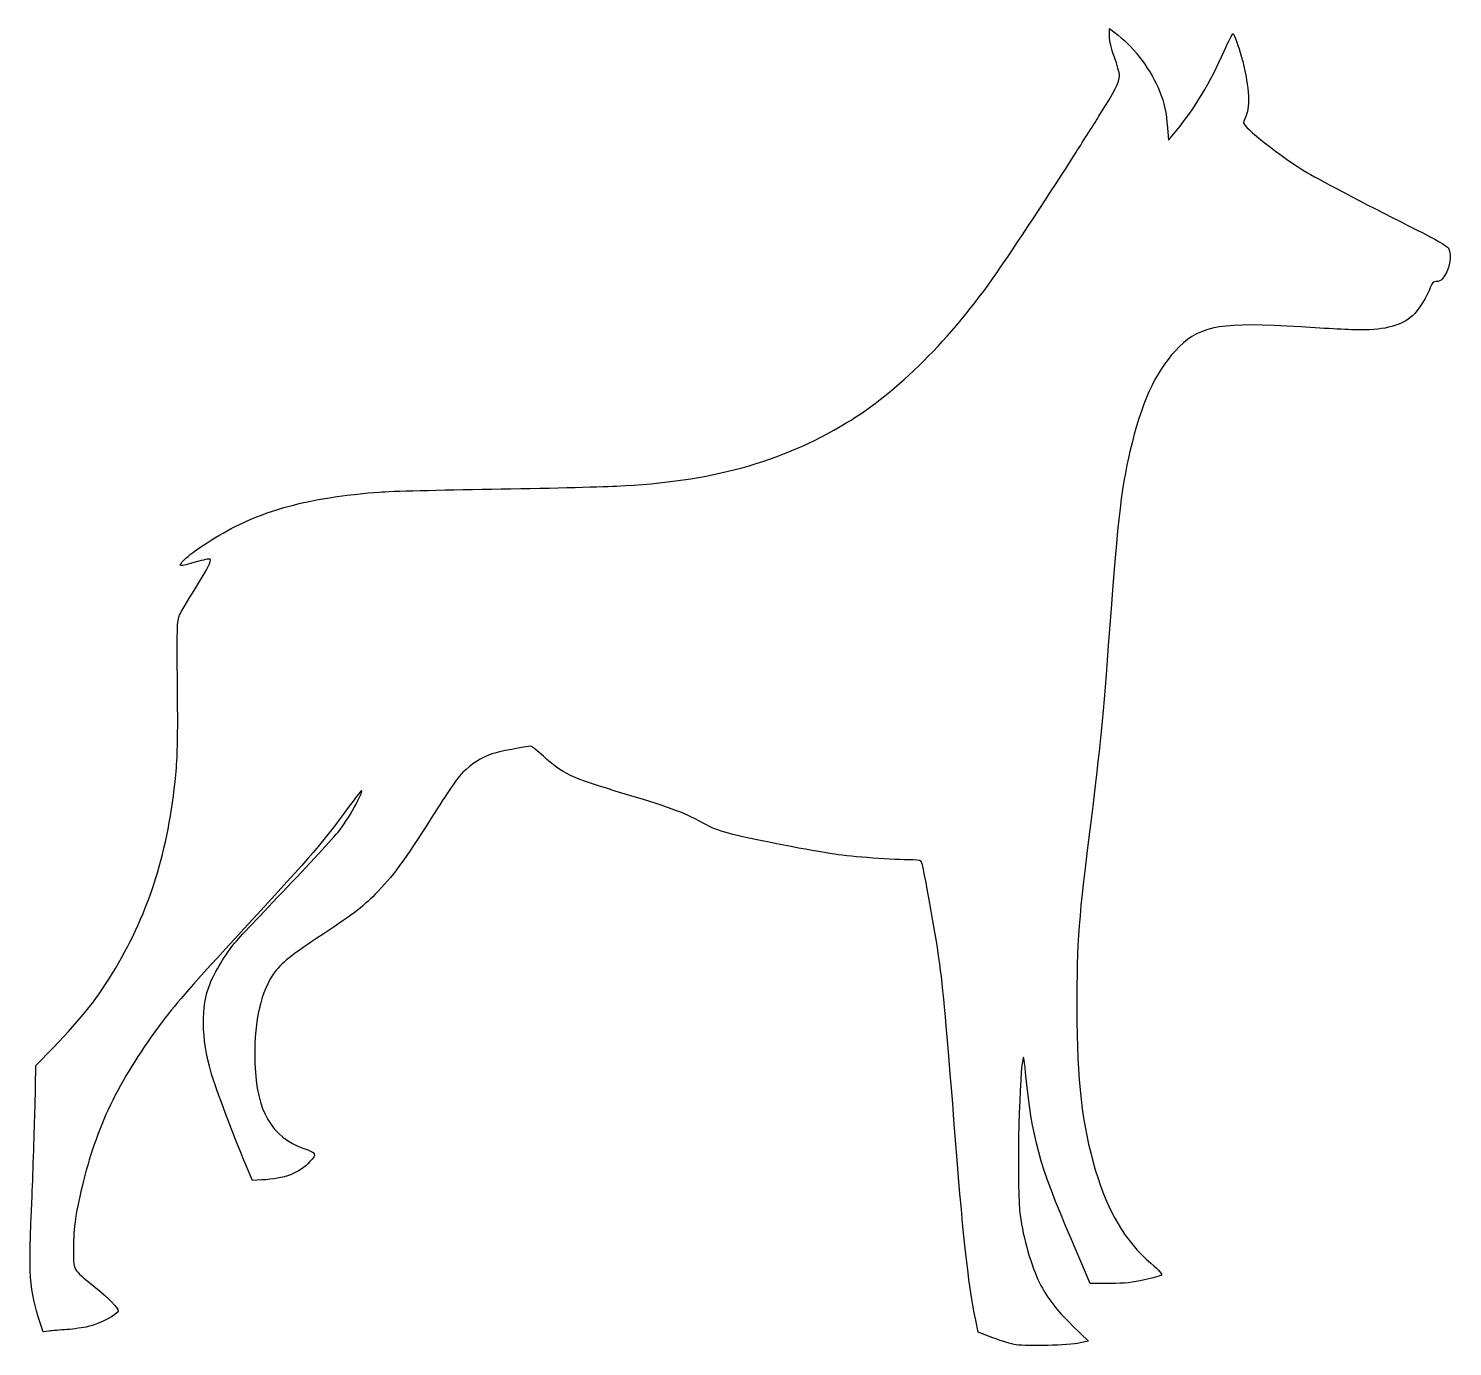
# Model space of a CAD drawing. Header units: centimetres. Extents: x -17.7 to 17.7, y -16.4 to 16.4.
import ezdxf

# ---------------------------------------------------------------- set-up
doc = ezdxf.new("R2010")
doc.units = ezdxf.units.CM
doc.header["$MEASUREMENT"] = 0
doc.layers.add('Layer 1', color=7, linetype='Continuous')

msp = doc.modelspace()

# ---------------------------------------------------------------- linework, layer by layer
at = {"layer": 'Layer 1'}
msp.add_open_spline([(9.17222, 16.16428), (9.17222, 16.03375), (9.21103, 15.87147), (9.29569, 15.64217), (9.29569, 15.64217), (9.36272, 15.45873), (9.41916, 15.25059), (9.41916, 15.18003), (9.41916, 15.18003), (9.41916, 15.03186), (9.29216, 14.78139), (8.93585, 14.21695), (8.93585, 14.21695), (8.80179, 14.00176), (8.53368, 13.58195), (8.34318, 13.28209), (8.34318, 13.28209), (7.76815, 12.37898), (6.74862, 10.82676), (6.37468, 10.29053), (6.37468, 10.29053), (5.22815, 8.64659), (3.90876, 7.3272), (2.63524, 6.56167), (2.63524, 6.56167), (0.99835, 5.57742), (-0.71615, 5.10823), (-3.06918, 4.99534), (-3.06918, 4.99534), (-3.50662, 4.97417), (-4.90362, 4.9389), (-6.17362, 4.92126), (-6.17362, 4.92126), (-7.44362, 4.90009), (-8.69951, 4.86834), (-8.96056, 4.84718), (-8.96056, 4.84718), (-10.46339, 4.73076), (-11.5182, 4.48735), (-12.45306, 4.03579), (-12.45306, 4.03579), (-12.95048, 3.7959), (-13.59959, 3.3761), (-13.81125, 3.1609), (-13.81125, 3.1609), (-13.98058, 2.98451), (-13.94883, 2.98098), (-13.51139, 3.11151), (-13.51139, 3.11151), (-13.335, 3.1609), (-13.18331, 3.19265), (-13.1692, 3.17854), (-13.1692, 3.17854), (-13.12687, 3.13621), (-13.20801, 2.97746), (-13.53962, 2.44476), (-13.53962, 2.44476), (-13.71954, 2.16254), (-13.8924, 1.86973), (-13.92415, 1.79565), (-13.92415, 1.79565), (-13.98765, 1.64043), (-13.99118, 1.54871), (-13.97354, -0.37041), (-13.97354, -0.37041), (-13.96648, -1.29116), (-13.97707, -1.7286), (-14.0194, -2.16958), (-14.0194, -2.16958), (-14.20284, -4.06047), (-14.67204, -5.55977), (-15.51871, -6.98147), (-15.51871, -6.98147), (-15.95615, -7.71172), (-16.3301, -8.18797), (-17.06035, -8.94291), (-17.06035, -8.94291), (-17.06035, -8.94291), (-17.49427, -9.38741), (-17.49427, -9.38741), (-17.49427, -9.38741), (-17.49427, -9.38741), (-17.51544, -10.4281), (-17.51544, -10.4281), (-17.51544, -10.4281), (-17.52955, -10.99607), (-17.5613, -11.98738), (-17.58952, -12.62943), (-17.58952, -12.62943), (-17.67771, -14.67201), (-17.66008, -14.92601), (-17.38491, -15.77974), (-17.38491, -15.77974), (-17.38491, -15.77974), (-17.31435, -16.00199), (-17.31435, -16.00199), (-17.31435, -16.00199), (-17.31435, -16.00199), (-17.16971, -15.98435), (-17.16971, -15.98435), (-17.16971, -15.98435), (-17.08857, -15.97377), (-16.88749, -15.95613), (-16.72168, -15.94554), (-16.72168, -15.94554), (-16.55587, -15.93143), (-16.31951, -15.89968), (-16.19251, -15.87146), (-16.19251, -15.87146), (-15.93145, -15.81149), (-15.45168, -15.56454), (-15.45168, -15.48693), (-15.45168, -15.48693), (-15.45168, -15.40579), (-15.68099, -15.16943), (-16.0514, -14.86957), (-16.0514, -14.86957), (-16.59468, -14.42507), (-16.56293, -14.48504), (-16.56293, -13.94176), (-16.56293, -13.94176), (-16.5594, -13.41965), (-16.49943, -12.99632), (-16.31246, -12.25548), (-16.31246, -12.25548), (-15.95968, -10.82673), (-15.37054, -9.64492), (-14.35454, -8.3079), (-14.35454, -8.3079), (-13.94179, -7.76462), (-13.68426, -7.46829), (-12.31901, -5.98662), (-12.31901, -5.98662), (-10.54807, -4.06398), (-10.36815, -3.85231), (-9.77901, -3.04445), (-9.77901, -3.04445), (-9.59909, -2.79751), (-9.43329, -2.58584), (-9.41565, -2.57173), (-9.41565, -2.57173), (-9.31334, -2.50823), (-9.68376, -3.19615), (-9.93423, -3.52776), (-9.93423, -3.52776), (-10.0189, -3.64418), (-10.61156, -4.28976), (-11.25362, -4.96004), (-11.25362, -4.96004), (-11.89215, -5.63385), (-12.48129, -6.25826), (-12.5589, -6.35351), (-12.5589, -6.35351), (-12.76704, -6.60045), (-13.05984, -7.08729), (-13.16921, -7.3554), (-13.16921, -7.3554), (-13.39852, -7.93748), (-13.38793, -8.69948), (-13.13746, -9.57084), (-13.13746, -9.57084), (-13.0281, -9.94831), (-12.5589, -11.2042), (-12.30138, -11.8004), (-12.30138, -11.8004), (-12.30138, -11.8004), (-12.11441, -12.24137), (-12.11441, -12.24137), (-12.11441, -12.24137), (-12.11441, -12.24137), (-11.8851, -12.23079), (-11.8851, -12.23079), (-11.8851, -12.23079), (-11.31713, -12.20257), (-10.95377, -12.06498), (-10.68566, -11.77571), (-10.68566, -11.77571), (-10.5128, -11.58874), (-10.52691, -11.56052), (-10.84088, -11.44763), (-10.84088, -11.44763), (-11.64169, -11.16188), (-12.00857, -10.52688), (-12.05444, -9.34155), (-12.05444, -9.34155), (-12.08972, -8.42786), (-11.94155, -7.66233), (-11.62405, -7.16138), (-11.62405, -7.16138), (-11.46177, -6.90032), (-11.20424, -6.68513), (-10.5128, -6.23005), (-10.5128, -6.23005), (-9.63791, -5.65502), (-9.40508, -5.47863), (-9.06641, -5.13644), (-9.06641, -5.13644), (-8.62897, -4.699), (-8.35027, -4.31447), (-7.67294, -3.24555), (-7.67294, -3.24555), (-7.2743, -2.61055), (-7.01325, -2.23661), (-6.88625, -2.10961), (-6.88625, -2.10961), (-6.68517, -1.91205), (-6.42411, -1.74625), (-6.17011, -1.65453), (-6.17011, -1.65453), (-6.029, -1.60514), (-5.31639, -1.46403), (-5.19997, -1.46403), (-5.19997, -1.46403), (-5.17528, -1.46403), (-5.03416, -1.57692), (-4.886, -1.71097), (-4.886, -1.71097), (-4.40975, -2.15547), (-4.24042, -2.23308), (-2.85753, -2.64936), (-2.85753, -2.64936), (-1.59459, -3.03389), (-1.38292, -3.1115), (-0.83964, -3.41842), (-0.83964, -3.41842), (-0.68442, -3.50309), (-0.4657, -3.58423), (-0.187, -3.65125), (-0.187, -3.65125), (0.40214, -3.79589), (1.76386, -4.06047), (2.34594, -4.14514), (2.34594, -4.14514), (2.78338, -4.21217), (3.78527, -4.28272), (4.2968, -4.28625), (4.2968, -4.28625), (4.45555, -4.28625), (4.4873, -4.29683), (4.51199, -4.36386), (4.51199, -4.36386), (4.55785, -4.48733), (4.85771, -6.14186), (4.93532, -6.72042), (4.93532, -6.72042), (5.04468, -7.493), (5.13288, -8.4702), (5.30926, -10.74209), (5.30926, -10.74209), (5.52798, -13.57137), (5.65498, -14.74612), (5.84901, -15.71273), (5.84901, -15.71273), (5.84901, -15.71273), (5.90898, -16.01259), (5.90898, -16.01259), (5.90898, -16.01259), (5.90898, -16.01259), (6.27587, -16.15017), (6.27587, -16.15017), (6.27587, -16.15017), (6.47695, -16.22425), (6.74154, -16.30186), (6.85795, -16.32303), (6.85795, -16.32303), (7.11548, -16.36536), (8.14912, -16.33714), (8.44192, -16.27717), (8.44192, -16.27717), (8.44192, -16.27717), (8.64653, -16.23484), (8.64653, -16.23484), (8.64653, -16.23484), (8.64653, -16.23484), (8.24789, -15.84326), (8.24789, -15.84326), (8.24789, -15.84326), (7.85983, -15.46226), (7.61642, -15.14476), (7.43297, -14.7814), (7.43297, -14.7814), (7.23541, -14.38629), (7.0308, -13.67721), (6.94966, -13.10571), (6.94966, -13.10571), (6.86852, -12.54479), (6.91791, -9.80724), (7.01669, -9.24985), (7.01669, -9.24985), (7.03786, -9.12285), (7.04844, -9.16871), (7.08725, -9.56029), (7.08725, -9.56029), (7.24953, -11.20776), (7.41533, -11.81101), (8.22672, -13.71248), (8.22672, -13.71248), (8.22672, -13.71248), (8.69239, -14.79904), (8.69239, -14.79904), (8.69239, -14.79904), (8.69239, -14.79904), (9.17922, -14.79904), (9.17922, -14.79904), (9.17922, -14.79904), (9.57433, -14.79904), (9.73661, -14.7814), (10.04, -14.71085), (10.04, -14.71085), (10.24461, -14.66146), (10.43511, -14.61207), (10.45981, -14.59443), (10.45981, -14.59443), (10.49509, -14.57679), (10.41748, -14.49212), (10.19523, -14.2981), (10.19523, -14.2981), (9.56376, -13.75129), (9.12984, -13.01752), (8.8194, -11.97682), (8.8194, -11.97682), (8.48779, -10.85146), (8.36079, -9.77549), (8.36079, -7.99043), (8.36079, -7.99043), (8.36079, -6.25829), (8.3996, -5.76793), (8.71357, -3.28085), (8.71357, -3.28085), (8.93935, -1.47463), (9.00285, -0.83257), (9.17218, 1.44637), (9.17218, 1.44637), (9.38032, 4.26859), (9.47557, 5.05881), (9.7331, 6.07129), (9.7331, 6.07129), (10.02238, 7.21782), (10.37163, 7.93043), (10.90785, 8.45607), (10.90785, 8.45607), (11.44054, 8.98171), (11.99441, 9.0699), (13.9241, 8.94643), (13.9241, 8.94643), (14.54852, 8.9041), (15.21527, 8.87235), (15.40577, 8.87235), (15.40577, 8.87235), (16.03371, 8.87235), (16.41824, 8.97818), (16.69694, 9.22513), (16.69694, 9.22513), (16.83805, 9.3486), (17.07088, 9.71902), (17.1485, 9.94127), (17.1485, 9.94127), (17.18731, 10.0471), (17.212, 10.0718), (17.28608, 10.0718), (17.28608, 10.0718), (17.339, 10.0718), (17.40602, 10.10002), (17.43425, 10.1353), (17.43425, 10.1353), (17.61064, 10.33286), (17.69178, 10.74208), (17.58947, 10.90083), (17.58947, 10.90083), (17.55066, 10.9608), (17.28608, 11.1125), (16.79572, 11.35944), (16.79572, 11.35944), (15.76208, 11.8745), (14.42858, 12.573), (14.09344, 12.77055), (14.09344, 12.77055), (13.44786, 13.15508), (12.47066, 13.92061), (12.49888, 14.01938), (12.49888, 14.01938), (12.50946, 14.05113), (12.54827, 14.14991), (12.58002, 14.24163), (12.58002, 14.24163), (12.6788, 14.49563), (12.60824, 15.16238), (12.41774, 15.75857), (12.41774, 15.75857), (12.34013, 16.00551), (12.26252, 16.21365), (12.24488, 16.22424), (12.24488, 16.22424), (12.22724, 16.23482), (12.12494, 16.0408), (12.0191, 15.79385), (12.0191, 15.79385), (11.67691, 15.01421), (11.28532, 14.36157), (10.84082, 13.82888), (10.84082, 13.82888), (10.84082, 13.82888), (10.63621, 13.58194), (10.63621, 13.58194), (10.63621, 13.58194), (10.63621, 13.58194), (10.61152, 13.88886), (10.61152, 13.88886), (10.61152, 13.88886), (10.5833, 14.28044), (10.53744, 14.49917), (10.41749, 14.7955), (10.41749, 14.7955), (10.21641, 15.29644), (9.7966, 15.86794), (9.38738, 16.18544), (9.38738, 16.18544), (9.38738, 16.18544), (9.17219, 16.35477), (9.17219, 16.35477), (9.17219, 16.35477), (9.17219, 16.35477), (9.17219, 16.16427), (9.17219, 16.16427), (9.17219, 16.16427), (9.17219, 16.16427), (9.17222, 16.16428), (9.17222, 16.16428)], degree=3, knots=[0, 0, 0, 0, 0.00925926, 0.00925926, 0.00925926, 0.00925926, 0.01851852, 0.01851852, 0.01851852, 0.01851852, 0.02777778, 0.02777778, 0.02777778, 0.02777778, 0.03703704, 0.03703704, 0.03703704, 0.03703704, 0.0462963, 0.0462963, 0.0462963, 0.0462963, 0.05555556, 0.05555556, 0.05555556, 0.05555556, 0.06481481, 0.06481481, 0.06481481, 0.06481481, 0.07407407, 0.07407407, 0.07407407, 0.07407407, 0.08333333, 0.08333333, 0.08333333, 0.08333333, 0.09259259, 0.09259259, 0.09259259, 0.09259259, 0.10185185, 0.10185185, 0.10185185, 0.10185185, 0.11111111, 0.11111111, 0.11111111, 0.11111111, 0.12037037, 0.12037037, 0.12037037, 0.12037037, 0.12962963, 0.12962963, 0.12962963, 0.12962963, 0.13888889, 0.13888889, 0.13888889, 0.13888889, 0.14814815, 0.14814815, 0.14814815, 0.14814815, 0.15740741, 0.15740741, 0.15740741, 0.15740741, 0.16666667, 0.16666667, 0.16666667, 0.16666667, 0.17592593, 0.17592593, 0.17592593, 0.17592593, 0.18518519, 0.18518519, 0.18518519, 0.18518519, 0.19444444, 0.19444444, 0.19444444, 0.19444444, 0.2037037, 0.2037037, 0.2037037, 0.2037037, 0.21296296, 0.21296296, 0.21296296, 0.21296296, 0.22222222, 0.22222222, 0.22222222, 0.22222222, 0.23148148, 0.23148148, 0.23148148, 0.23148148, 0.24074074, 0.24074074, 0.24074074, 0.24074074, 0.25, 0.25, 0.25, 0.25, 0.25925926, 0.25925926, 0.25925926, 0.25925926, 0.26851852, 0.26851852, 0.26851852, 0.26851852, 0.27777778, 0.27777778, 0.27777778, 0.27777778, 0.28703704, 0.28703704, 0.28703704, 0.28703704, 0.2962963, 0.2962963, 0.2962963, 0.2962963, 0.30555556, 0.30555556, 0.30555556, 0.30555556, 0.31481481, 0.31481481, 0.31481481, 0.31481481, 0.32407407, 0.32407407, 0.32407407, 0.32407407, 0.33333333, 0.33333333, 0.33333333, 0.33333333, 0.34259259, 0.34259259, 0.34259259, 0.34259259, 0.35185185, 0.35185185, 0.35185185, 0.35185185, 0.36111111, 0.36111111, 0.36111111, 0.36111111, 0.37037037, 0.37037037, 0.37037037, 0.37037037, 0.37962963, 0.37962963, 0.37962963, 0.37962963, 0.38888889, 0.38888889, 0.38888889, 0.38888889, 0.39814815, 0.39814815, 0.39814815, 0.39814815, 0.40740741, 0.40740741, 0.40740741, 0.40740741, 0.41666667, 0.41666667, 0.41666667, 0.41666667, 0.42592593, 0.42592593, 0.42592593, 0.42592593, 0.43518519, 0.43518519, 0.43518519, 0.43518519, 0.44444444, 0.44444444, 0.44444444, 0.44444444, 0.4537037, 0.4537037, 0.4537037, 0.4537037, 0.46296296, 0.46296296, 0.46296296, 0.46296296, 0.47222222, 0.47222222, 0.47222222, 0.47222222, 0.48148148, 0.48148148, 0.48148148, 0.48148148, 0.49074074, 0.49074074, 0.49074074, 0.49074074, 0.5, 0.5, 0.5, 0.5, 0.50925926, 0.50925926, 0.50925926, 0.50925926, 0.51851852, 0.51851852, 0.51851852, 0.51851852, 0.52777778, 0.52777778, 0.52777778, 0.52777778, 0.53703704, 0.53703704, 0.53703704, 0.53703704, 0.5462963, 0.5462963, 0.5462963, 0.5462963, 0.55555556, 0.55555556, 0.55555556, 0.55555556, 0.56481481, 0.56481481, 0.56481481, 0.56481481, 0.57407407, 0.57407407, 0.57407407, 0.57407407, 0.58333333, 0.58333333, 0.58333333, 0.58333333, 0.59259259, 0.59259259, 0.59259259, 0.59259259, 0.60185185, 0.60185185, 0.60185185, 0.60185185, 0.61111111, 0.61111111, 0.61111111, 0.61111111, 0.62037037, 0.62037037, 0.62037037, 0.62037037, 0.62962963, 0.62962963, 0.62962963, 0.62962963, 0.63888889, 0.63888889, 0.63888889, 0.63888889, 0.64814815, 0.64814815, 0.64814815, 0.64814815, 0.65740741, 0.65740741, 0.65740741, 0.65740741, 0.66666667, 0.66666667, 0.66666667, 0.66666667, 0.67592593, 0.67592593, 0.67592593, 0.67592593, 0.68518519, 0.68518519, 0.68518519, 0.68518519, 0.69444444, 0.69444444, 0.69444444, 0.69444444, 0.7037037, 0.7037037, 0.7037037, 0.7037037, 0.71296296, 0.71296296, 0.71296296, 0.71296296, 0.72222222, 0.72222222, 0.72222222, 0.72222222, 0.73148148, 0.73148148, 0.73148148, 0.73148148, 0.74074074, 0.74074074, 0.74074074, 0.74074074, 0.75, 0.75, 0.75, 0.75, 0.75925926, 0.75925926, 0.75925926, 0.75925926, 0.76851852, 0.76851852, 0.76851852, 0.76851852, 0.77777778, 0.77777778, 0.77777778, 0.77777778, 0.78703704, 0.78703704, 0.78703704, 0.78703704, 0.7962963, 0.7962963, 0.7962963, 0.7962963, 0.80555556, 0.80555556, 0.80555556, 0.80555556, 0.81481481, 0.81481481, 0.81481481, 0.81481481, 0.82407407, 0.82407407, 0.82407407, 0.82407407, 0.83333333, 0.83333333, 0.83333333, 0.83333333, 0.84259259, 0.84259259, 0.84259259, 0.84259259, 0.85185185, 0.85185185, 0.85185185, 0.85185185, 0.86111111, 0.86111111, 0.86111111, 0.86111111, 0.87037037, 0.87037037, 0.87037037, 0.87037037, 0.87962963, 0.87962963, 0.87962963, 0.87962963, 0.88888889, 0.88888889, 0.88888889, 0.88888889, 0.89814815, 0.89814815, 0.89814815, 0.89814815, 0.90740741, 0.90740741, 0.90740741, 0.90740741, 0.91666667, 0.91666667, 0.91666667, 0.91666667, 0.92592593, 0.92592593, 0.92592593, 0.92592593, 0.93518519, 0.93518519, 0.93518519, 0.93518519, 0.94444444, 0.94444444, 0.94444444, 0.94444444, 0.9537037, 0.9537037, 0.9537037, 0.9537037, 0.96296296, 0.96296296, 0.96296296, 0.96296296, 0.97222222, 0.97222222, 0.97222222, 0.97222222, 0.98148148, 0.98148148, 0.98148148, 0.98148148, 1, 1, 1, 1], dxfattribs=at)

doc.saveas('drawing.dxf')
